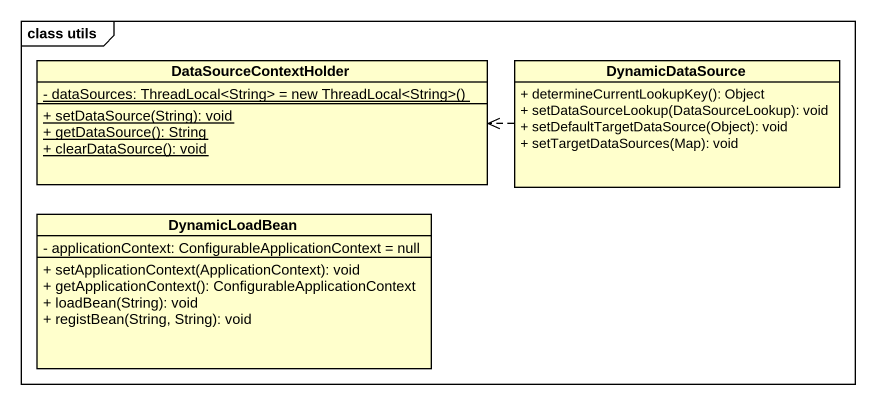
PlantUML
@startuml
mainframe class utils
hide circle
hide empty members
skinparam classAttributeIconSize 0
class DataSourceContextHolder {
  {static} {field} - dataSources: ThreadLocal<String> = new ThreadLocal<String>()
  {static} + setDataSource(String): void
  {static} + getDataSource(): String
  {static} + clearDataSource(): void
}
class DynamicDataSource {
  + determineCurrentLookupKey(): Object
  + setDataSourceLookup(DataSourceLookup): void
  + setDefaultTargetDataSource(Object): void
  + setTargetDataSources(Map): void
}
class DynamicLoadBean {
  - applicationContext: ConfigurableApplicationContext = null
  + setApplicationContext(ApplicationContext): void
  + getApplicationContext(): ConfigurableApplicationContext
  + loadBean(String): void
  + registBean(String, String): void
}
DynamicDataSource .left.> DataSourceContextHolder
@enduml
